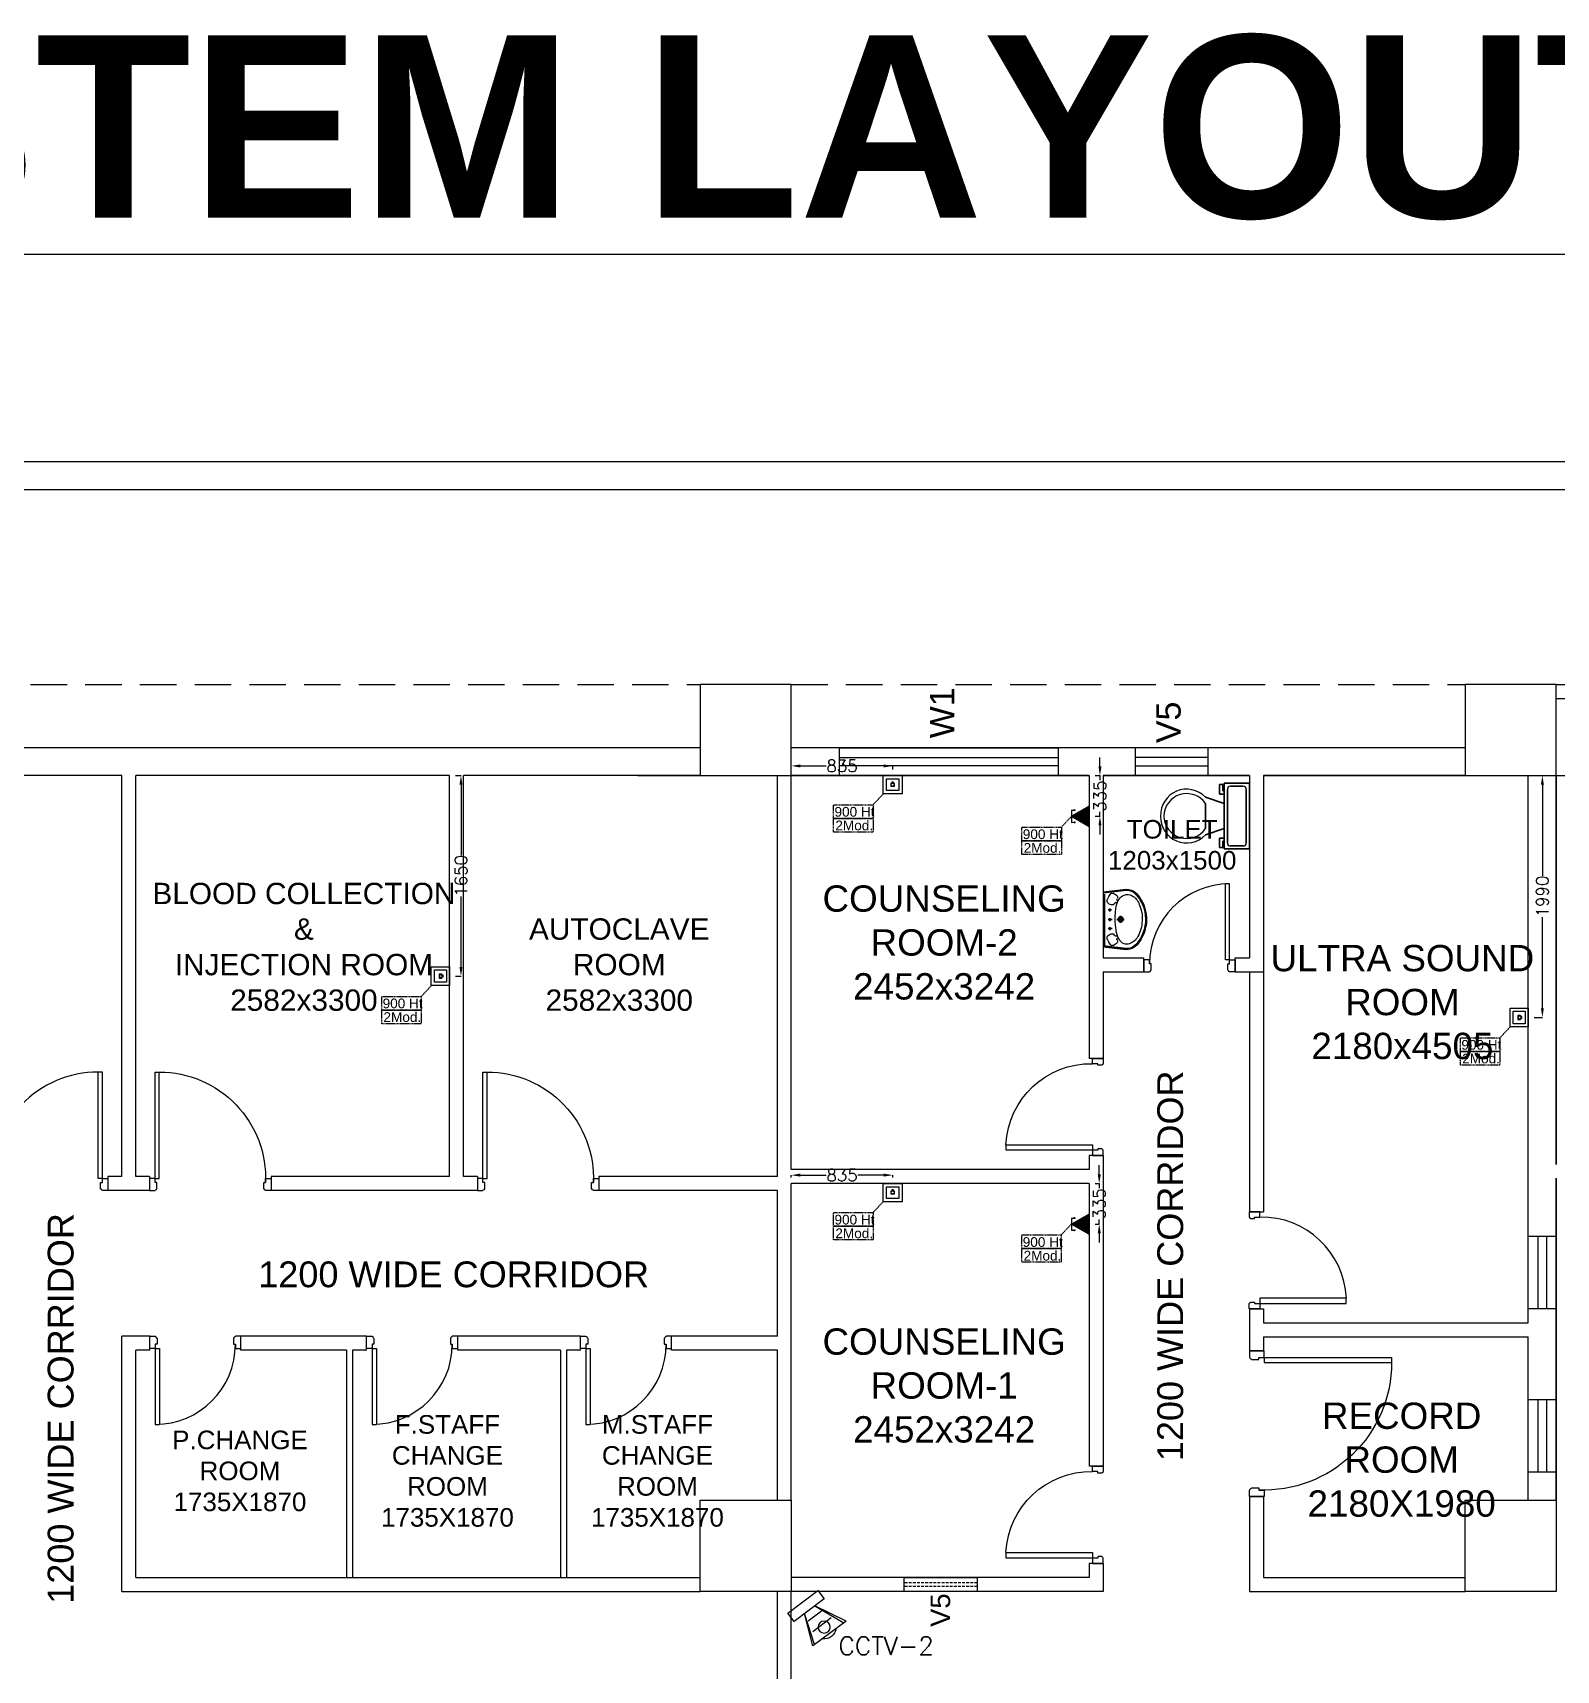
# Model space of a CAD drawing. Extents: x 3505867 to 4040009, y -660366 to -590408.
# Drawn here: x 3765112 to 3777649, y -603887 to -590408 of the extents above; entities that cross this region are included whole.
import ezdxf
from ezdxf.enums import TextEntityAlignment as Align

# ---------------------------------------------------------------- set-up
doc = ezdxf.new("R2010")
doc.units = 0
doc.header["$LTSCALE"] = 6
doc.header["$MEASUREMENT"] = 0
for name, pattern in [('1', [0]), ('CONTINU', [0]), ('DASHED2', [0.375, 0.25, -0.125]), ('HIDDEN', [0.375, 0.25, -0.125])]:
    doc.linetypes.add(name, pattern=pattern)
doc.layers.get('0').update_dxf_attribs({"linetype": 'CONTINUOUS', "lineweight": 0})
doc.layers.get('Defpoints').update_dxf_attribs({"linetype": 'CONTINUOUS', "lineweight": 0})
doc.layers.add('CFT_LOOPING', color=7, linetype='1', lineweight=0, true_color=0xd6d600)
for name, color, linetype, lineweight in [('Chajja', 7, 'CONTINUOUS', 0), ('COL', 5, 'CONTINUOUS', 0), ('DIM', 7, 'CONTINUOUS', 0), ('DOOR', 44, 'CONTINUOUS', 0), ('ELE-CABLE TRAY', 31, 'CONTINUOUS', 0), ('ELE-TEL POINT', 4, 'CONTINUOUS', 0), ('ELE.LAN POINT', 3, 'CONTINUOUS', 0), ('FA-FIRE TEXT', 7, 'CONTINUOUS', 0), ('JOINERY', 7, 'CONTINUOUS', 0), ('LV.CC CEMARA', 66, 'CONTINUOUS', 0), ('P-Wall', 36, 'CONTINUOUS', 0), ('TEXT', 5, 'CONTINUOUS', 0), ('TITLE', 7, 'CONTINUOUS', 0), ('WALL', 10, 'CONTINUOUS', 0), ('Window', 161, 'CONTINUOUS', 0)]:
    doc.layers.add(name, color=color, linetype=linetype, lineweight=lineweight)
doc.styles.add('ARIAL', font='arial.ttf')
doc.styles.add('ROMANS', font='romans.shx')
doc.styles.get("Standard").update_dxf_attribs({"font": 'SIMPLEX'})
doc.dimstyles.new('AEPL1', dxfattribs={"dimtxt": 100, "dimasz": 75, "dimexe": 1.25, "dimexo": 50, "dimtad": 0, "dimdec": 0, "dimtxsty": 'ROMANS', "dimcen": 2.5, "dimclrd": 7, "dimclre": 7, "dimadec": 0, "dimazin": 0, "dimtfac": 1, "dimtdec": 0, "dimtmove": 0, "dimatfit": 3, "dimfxl": 1, "dimlwd": 0, "dimlwe": 0, "dimarcsym": 0})

# ---------------------------------------------------------------- blocks, each defined once
blk = doc.blocks.new('Z$W@#1841')
at = {"layer": 'DOOR'}
blk.add_lwpolyline([(482, 633), (482, -167), (533, -167), (533, 633)], close=True, dxfattribs=at)
for points in [[(-254, -218), (-268, -218), (-268, -167), (-317, -167), (-317, -267), (-268, -267), (-268, -265, 0.414214), (-256, -254), (-254, -254)], [(519, -218), (533, -218), (533, -167), (583, -167), (583, -267), (533, -267), (533, -265, -0.414214), (522, -254), (519, -254)]]:
    blk.add_lwpolyline(points, format="xyb", close=True, dxfattribs=at)
at = {"layer": 'DOOR', "color": 145}
blk.add_arc((518, -152), 786, 92.6177, 181.1129, dxfattribs=at)
blk = doc.blocks.new('750')
at = {"layer": 'DOOR'}
for p, q in [((-50, 705), (-47.5, 705)), ((-35, 690), (-35, 692.5)), ((-50, 45), (-47.5, 45)), ((-35, 60), (-35, 57.5)), ((50, 45), (50, 80)), ((50, 80), (675, 80)), ((50, 45), (675, 45)), ((675, 45), (675, 80))]:
    blk.add_line(p, q, dxfattribs=at)
for points in [[(15, 690), (15, 705), (50, 705), (50, 750), (-50, 750), (-50, 705)], [(-35, 690), (15, 690)], [(15, 60), (15, 45), (50, 45), (50, 0), (-50, 0), (-50, 45)], [(-35, 60), (15, 60)]]:
    blk.add_lwpolyline(points, dxfattribs=at)
for centre, start, end in [((-35, 705), 180, 270), ((-35, 45), 90, 180)]:
    blk.add_arc(centre, 12.5, start, end, dxfattribs=at)
at = {"layer": 'DOOR', "color": 145}
blk.add_arc((15, 45), 660, 0, 90, dxfattribs=at)
blk = doc.blocks.new('A$C19B8274B')
at = {"layer": 'DOOR'}
for p, q in [((-45, 925), (-80, 925)), ((-80, 50), (-80, 925)), ((-45, 50), (-45, 925)), ((-45, 50), (-80, 50)), ((-955, -50), (-955, -47.5)), ((-940, -35), (-942.5, -35)), ((-60, -35), (-57.5, -35)), ((-45, -50), (-45, -47.5))]:
    blk.add_line(p, q, dxfattribs=at)
for points in [[(-940, 15), (-955, 15), (-955, 50), (-1000, 50), (-1000, -50), (-955, -50)], [(-940, -35), (-940, 15)], [(-60, 15), (-45, 15), (-45, 50), (0, 50), (0, -50), (-45, -50)], [(-60, -35), (-60, 15)]]:
    blk.add_lwpolyline(points, dxfattribs=at)
at = {"layer": 'DOOR', "color": 145}
blk.add_arc((-80, 50), 875, 90, 182.29244, dxfattribs=at)
at = {"layer": 'DOOR'}
for centre, start, end in [((-955, -35), 270, 0), ((-45, -35), 180, 270)]:
    blk.add_arc(centre, 12.5, start, end, dxfattribs=at)
blk = doc.blocks.new('u46')
at = {"color": 8, "lineweight": 25}
for p, q in [((-10, 228), (175, 249)), ((-10, 220), (181, 242)), ((-1, -209), (1, 209)), ((57, 81), (29, 81)), ((62, 2), (29, 2)), ((44, 93), (44, 67)), ((44, 14), (44, -13)), ((163, 3), (102, 3)), ((133, -27), (133, 33)), ((62, -73), (29, -73)), ((44, -61), (44, -87)), ((-10, -216), (181, -238)), ((-10, -224), (175, -245))]:
    blk.add_line(p, q, dxfattribs=at)
at = {"color": 8, "extrusion": (0, 0, -1)}
for centre, major_axis, start_param, end_param in [((56, 154), (0, 34), 4.33982, 5.202657), ((65, 170), (0.3, 49.2), 3.359735, 4.09512), ((145, 128), (1, 126), -1.238036, -0.892193), ((66, 199), (0, 20.7), -1.101507, 0.481509), ((57, 163), (-0.3, 56.9), 0.324902, 0.965135), ((104, 118), (-0.2, 26.8), -1.278641, -0.487266), ((96, 136), (0, 7.39), -0.727724, 1.373337), ((208, 103), (0, 110), -1.431017, -0.436146), ((110, 167), (-6.08, 6.08), 4.867594, 6.265028), ((110, 165), (5.47, 5.47), 2.097053, 3.541809), ((90, 185), (0, 17.9), 0.880684, 2.260744), ((190, 138), (0, 70.9), -0.405199, 0.56573), ((188, 150), (0, 99.5), -0.132539, 0.848731), ((186, 148), (0.1, 94.4), -0.049658, 0.838116), ((154, 79), (0, 140), 0.557563, 1.193786), ((57, 20), (0, 275), 0.806541, 1.180915), ((50, 14), (0, 294), 0.809856, 1.41441), ((44, 81), (0.02, 6.43), 3.139035, 9.42222), ((44, 2), (0.08, 6.43), 3.12883, 9.412015), ((62, 153), (0, 31.9), 2.620328, 3.422401), ((820, -1), (0, 732), -1.56667, -1.474079), ((888, 37), (1, 801), 4.558159, 4.668067), ((387, 48), (0, 296), -1.495794, -1.328336), ((133, 3), (0, 21.6), 3.141254, 9.424439), ((133, 3), (-0.1, 15.5), 3.145308, 9.428493), ((133, 3), (0, 10.9), 3.142047372431534, 9.42523267961112), ((13, 7), (0, 298), 1.141495, 1.637774), ((35, 3), (0, 303), 1.155365, 1.952189), ((72, -2), (0, 274), 1.346594, 1.865175), ((65, -164), (0.1, 49.2), -0.960797, -0.225412), ((44, -73), (0.02, 6.43), 3.139035, 9.42222), ((62, -147), (-0.1, 31.9), -0.276767, 0.525307), ((104, -111), (0.2, 26.8), 3.628858, 4.420234), ((97, -128), (-0.03, 8.55), 1.455188, 3.796569), ((263, -74), (0, 167), 4.181112, 4.641559), ((56, -13), (0, 287), 1.808981, 2.322804), ((62, -11), (0, 247), 1.579809, 2.112792), ((124, -52), (0, 200), 1.868215, 2.281789), ((56, -148), (0, 34), 4.222121, 5.084958), ((145, -122), (0, 126), 4.027191, 4.373034), ((66, -193), (0, 20.7), 2.661884, 4.2449), ((57, -157), (0.3, 56.9), 2.176458, 2.816691), ((110, -161), (-6.08, 6.08), 4.730546, 6.12798), ((111, -159), (6.17, 6.17), 4.354779, 6.027124), ((90, -178), (0, 17.9), 0.880848, 2.260908), ((193, -126), (0, 80.1), 3.554495, 4.299548), ((181, -107), (0, 94.7), 2.890537, 3.362984), ((185, -162), (-0.1, 83.2), 2.850118, 3.264751), ((188, -160), (0, 78.1), 2.562376, 3.231693), ((163, -80), (0, 126), 2.054055, 2.802751), ((187, -138), (0, 106), 2.310552, 2.942572), ((172, -117), (0, 123), 2.127435, 2.640092)]:
    blk.add_ellipse(centre, major_axis=major_axis, ratio=1, start_param=start_param, end_param=end_param, dxfattribs=at)
blk = doc.blocks.new('rhej')
at = {"color": 8, "lineweight": 25}
for p, q in [((310, 279), (310, -264)), ((517, 279), (310, 279)), ((517, 8), (517, 279)), ((310, 111), (155, 163)), ((272, 189), (272, 266)), ((272, 266), (298, 266)), ((310, 189), (272, 189)), ((298, 266), (298, 215)), ((298, 215), (310, 215)), ((336, 228), (336, 8)), ((466, 254), (362, 254)), ((491, 8), (491, 228)), ((155, 8), (155, 111)), ((155, 8), (155, -96)), ((336, -212), (336, 8)), ((491, 8), (491, -212)), ((517, -264), (517, 8)), ((310, -96), (155, -147)), ((272, -173), (272, -251)), ((310, -173), (272, -173)), ((272, -251), (298, -251)), ((298, -251), (298, -199)), ((298, -199), (310, -199)), ((310, -264), (517, -264)), ((466, -238), (362, -238))]:
    blk.add_line(p, q, dxfattribs=at)
at = {"color": 8, "extrusion": (0, 0, -1)}
for centre, major_axis, start_param, end_param in [((0, 16), (151, -151), 2.319632, 4.738539), ((1, 2), (-134, -134), 0.814663, 3.31238), ((359, 231), (-16.2, -16.2), 0.643501, 2.498091), ((469, 231), (16.2, -16.2), 3.785094, 5.639684), ((0, 0), (-151, -151), 4.686239, 7.105146), ((1, 13), (-134, -134), 4.541602, 7.039318), ((359, -215), (-16.2, -16.2), -0.927295, 0.927295), ((469, -215), (16.2, -16.2), 5.35589, 7.21048)]:
    blk.add_ellipse(centre, major_axis=major_axis, ratio=1, start_param=start_param, end_param=end_param, dxfattribs=at)
blk = doc.blocks.new('CIVIL IVF')
at = {"layer": 'Chajja', "color": 8, "linetype": 'HIDDEN', "ltscale": 200}
for p, q in [((-22265, 18165.2), (-16305, 18165.2)), ((-15555, 18165.2), (-10010, 18165.2))]:
    blk.add_line(p, q, dxfattribs=at)
at = {"layer": 'COL', "color": 8}
for points in [[(-16305, 17415.2), (-15555, 17415.2), (-15555, 18165.2), (-16305, 18165.2)], [(-10010, 17415.2), (-9260, 17415.2), (-9260, 18165.2), (-10010, 18165.2)], [(-16305, 10700.2), (-16305, 11450.2), (-15555, 11450.2), (-15555, 10700.2)]]:
    blk.add_lwpolyline(points, close=True, dxfattribs=at)
at = {"layer": 'COL', "color": 8, "elevation": 0}
blk.add_lwpolyline([(-10010, 10700.2), (-10010, 11450.2), (-9260, 11450.2), (-9260, 10700.2)], close=True, dxfattribs=at)
at = {"layer": 'P-Wall', "color": 8, "lineweight": 0}
for p, q in [((-19215, 12685.2), (-19215, 10815.2)), ((-19165, 12685.2), (-19165, 10815.2)), ((-17455, 12685.2), (-17455, 10815.2)), ((-17405, 12685.2), (-17405, 10815.2))]:
    blk.add_line(p, q, dxfattribs=at)
at = {"layer": 'WALL', "color": 8, "linetype": 'ByBlock'}
for p, q in [((-16305, 17645.2), (-22265, 17645.2)), ((-10010, 17645.2), (-15555, 17645.2)), ((-21065, 17415.2), (-24330, 17415.2)), ((-21065, 14115.2), (-21065, 17415.2)), ((-20950, 14115.2), (-20950, 17415.2)), ((-18367.5, 17415.2), (-20950, 17415.2)), ((-18367.5, 14115.2), (-18367.5, 17415.2)), ((-16305, 17415.2), (-18252.5, 17415.2)), ((-18252.5, 14115.2), (-18252.5, 17415.2)), ((-15670, 15800.2), (-15670, 17415.2)), ((-13102.8, 17415.2), (-15555, 17415.2)), ((-15555, 14172.7), (-15555, 17415.2)), ((-13102.8, 17415.2), (-13102.8, 15087.7)), ((-12987.8, 17415.2), (-12987.8, 15915.2)), ((-11784.8, 17415.2), (-11784.8, 15915.2)), ((-11669.8, 17415.2), (-11669.8, 15800.2)), ((-9489.9, 12910.1), (-9490, 17415.2)), ((-9260, 17415.2), (-9260, 14215.2)), ((-9260, 14215.3), (-9260, 17415.2)), ((-12987.8, 15915.2), (-12652.8, 15915.2)), ((-12652.8, 15800.2), (-12652.8, 15915.2)), ((-11902.8, 15915.2), (-11784.8, 15915.2)), ((-11902.8, 15800.2), (-11902.8, 15915.2)), ((-15670, 14115.2), (-15670, 15800.2)), ((-12987.8, 15800.2), (-12987.8, 15087.7)), ((-12987.8, 15800.2), (-12652.8, 15800.2)), ((-11902.8, 15800.2), (-11669.8, 15800.2)), ((-11784.8, 15800.2), (-11784.8, 13825.1)), ((-11669.8, 15800.2), (-11669.8, 13825.1)), ((-12987.8, 15087.7), (-13102.8, 15087.7)), ((-13102.8, 14172.7), (-15555, 14172.7)), ((-13102.8, 14287.7), (-13102.8, 14172.7)), ((-12987.8, 14287.7), (-13102.8, 14287.7)), ((-12987.8, 14287.7), (-12987.8, 11730.2)), ((-21065, 14115.2), (-21179.1, 14115.2)), ((-21179.1, 14115.2), (-21179.1, 14000.2)), ((-21065, 14115.2), (-21179.1, 14115.2)), ((-20835.9, 14115.2), (-20950, 14115.2)), ((-20835.9, 14115.2), (-20835.9, 14000.2)), ((-18367.5, 14115.2), (-19835.9, 14115.2)), ((-19835.9, 14115.2), (-19835.9, 14000.2)), ((-18138.4, 14115.2), (-18252.5, 14115.2)), ((-18138.4, 14115.2), (-18138.4, 14000.2)), ((-15670, 14115.2), (-17138.4, 14115.2)), ((-17138.4, 14115.2), (-17138.4, 14000.2)), ((-13102.8, 14057.7), (-15555, 14057.7)), ((-15555, 11450.2), (-15555, 14057.7)), ((-13102.8, 14057.7), (-13102.8, 11730.2)), ((-9260, 11450.2), (-9260, 14100.3)), ((-9260, 14100.2), (-9260, 11450.2)), ((-20835.9, 14000.2), (-21179.1, 14000.2)), ((-18138.4, 14000.2), (-19835.9, 14000.2)), ((-15670, 14000.2), (-17138.4, 14000.2)), ((-15670, 12800.2), (-15670, 14000.2)), ((-11784.8, 13825.1), (-11669.8, 13825.1)), ((-11784.8, 13025.1), (-11784.8, 12680.1)), ((-11784.8, 13025.1), (-11669.8, 13025.1)), ((-11669.8, 13025.1), (-11669.8, 12910.1)), ((-11669.8, 12910.1), (-9490, 12910.1)), ((-21065, 10700.2), (-21065, 12800.2)), ((-20835, 12800.2), (-21065, 12800.2)), ((-20950, 10815.2), (-20950, 12685.2)), ((-20835, 12685.2), (-20950, 12685.2)), ((-20835, 12685.2), (-20835, 12800.2)), ((-19050, 12800.2), (-20085, 12800.2)), ((-20085, 12685.2), (-20085, 12800.2)), ((-19215, 12685.2), (-20085, 12685.2)), ((-19050, 12685.2), (-19165, 12685.2)), ((-19050, 12685.2), (-19050, 12800.2)), ((-17290, 12800.2), (-18300, 12800.2)), ((-18300, 12685.2), (-18300, 12800.2)), ((-17455, 12685.2), (-18300, 12685.2)), ((-17290, 12685.2), (-17405, 12685.2)), ((-17290, 12685.2), (-17290, 12800.2)), ((-15670, 12800.2), (-16540, 12800.2)), ((-16540, 12685.2), (-16540, 12800.2)), ((-15670, 12685.2), (-16540, 12685.2)), ((-15670, 11450.2), (-15670, 12685.2)), ((-11784.8, 12680.1), (-11669.8, 12680.1)), ((-11669.8, 12795.1), (-9490, 12795.1)), ((-11669.8, 12795.1), (-11669.8, 12680.1)), ((-9489.9, 11450.2), (-9489.9, 12795.1)), ((-11784.8, 11480.1), (-11784.8, 10700.2)), ((-11784.8, 11480.1), (-11669.8, 11480.1)), ((-11669.8, 11480.1), (-11669.8, 10815.2)), ((-13102.8, 10930.2), (-13102.8, 10815.2)), ((-13102.8, 10930.2), (-13102.8, 10815.2)), ((-12987.8, 10930.2), (-13102.8, 10930.2)), ((-12987.8, 10930.2), (-12987.8, 10700.2)), ((-20950, 10815.2), (-16305, 10815.2)), ((-13102.8, 10815.2), (-15555, 10815.2)), ((-11669.8, 10815.2), (-10010, 10815.2)), ((-21065, 10700.2), (-16305, 10700.2)), ((-15670, 9925.2), (-15670, 10700.2)), ((-15555, 9925.2), (-15555, 10700.2)), ((-12987.8, 10700.2), (-15555, 10700.2)), ((-11784.8, 10700.2), (-10010, 10700.2))]:
    blk.add_line(p, q, dxfattribs=at)
at = {"layer": 'WALL', "color": 8, "lineweight": 0}
for p, q in [((-11784.8, 17415.2), (-12987.8, 17415.2)), ((-10010, 17415.2), (-11669.8, 17415.2)), ((-15670, 15800.2), (-15670, 15800.2)), ((-12987.8, 11730.2), (-13102.8, 11730.2))]:
    blk.add_line(p, q, dxfattribs=at)
at = {"layer": 'WALL', "color": 8, "linetype": 'ByBlock'}
for points in [[(-9260, 18165.2), (-8660, 18165.2), (-8660, 17645.2)], [(-9260, 18165.2), (-8660, 18165.2), (-8660, 17645.2)], [(-9260, 18050.2), (-8775, 18050.2), (-8775, 17645.2)], [(-9260, 18050.2), (-8775, 18050.2), (-8775, 17645.2)], [(-16817.6, 17415.2), (-13102.8, 17415.2)], [(-12987.8, 17415.2), (-11784.8, 17415.2)], [(-11669.8, 17415.2), (-6260, 17415.2), (-6260, 11450.2)]]:
    blk.add_lwpolyline(points, dxfattribs=at)
at = {"layer": 'Window', "color": 8, "linetype": 'HIDDEN', "ltscale": 15}
for p, q in [((-14024.9, 10771.8), (-14624.9, 10771.8)), ((-14024.9, 10739.4), (-14624.9, 10739.4))]:
    blk.add_line(p, q, dxfattribs=at)
at = {"layer": 'Window', "color": 8, "linetype": 'Continuous'}
for points in [[(-13358.8, 17645.2), (-13358.8, 17415.2), (-15158.8, 17415.2), (-15158.8, 17645.2)], [(-13358.8, 17565.2), (-13358.8, 17495.2), (-15158.8, 17495.2), (-15158.8, 17565.2)], [(-12124.7, 17415.2), (-12124.7, 17645.2), (-12724.7, 17645.2), (-12724.7, 17415.2)], [(-12124.7, 17495.2), (-12124.7, 17565.2), (-12724.7, 17565.2), (-12724.7, 17495.2)], [(-9490, 13625.1), (-9260, 13625.1), (-9260, 13025.1), (-9490, 13025.1)], [(-9410, 13625.1), (-9340, 13625.1), (-9340, 13025.1), (-9410, 13025.1)], [(-9490, 12280.2), (-9260, 12280.2), (-9260, 11680.2), (-9490, 11680.2)], [(-9410, 12280.2), (-9340, 12280.2), (-9340, 11680.2), (-9410, 11680.2)]]:
    blk.add_lwpolyline(points, close=True, dxfattribs=at)
at = {"layer": 'Window', "color": 8, "linetype": 'Continuous', "elevation": 0}
blk.add_lwpolyline([(-14624.9, 10700.2), (-14624.9, 10815.2), (-14024.9, 10815.2), (-14024.9, 10700.2)], close=True, dxfattribs=at)
at = {"layer": 'DOOR', "color": 8}
for p, rotation in [((-11902.8, 15850.2), 89.99999999999999), ((-20835, 12750.2), 270), ((-19050, 12750.2), 270), ((-17290, 12750.2), 270)]:
    blk.add_blockref('750', p, dxfattribs=dict(at, rotation=rotation))
at = {"layer": 'DOOR', "color": 8, "linetype": 'Continuous'}
blk.add_blockref('A$C19B8274B', (-21179.1, 14050.2), dxfattribs=at)
at = {"layer": 'DOOR', "color": 8, "linetype": 'Continuous', "xscale": -1}
for p in [(-20835.9, 14050.2), (-18138.4, 14050.2)]:
    blk.add_blockref('A$C19B8274B', p, dxfattribs=at)
at = {"layer": 'DOOR', "color": 8, "linetype": 'Continuous'}
for name, p, xscale, yscale, zscale, rotation in [('Z$W@#1841', (-13225.5, 14805.6), -0.8888888889923692, 0.8888888889923692, 0.8888888888759539, 89.99999999999977), ('Z$W@#1841', (-11550.1, 13543.1), 0.8888888889923692, 0.8888888889923692, 0.8888888889923692, 270), ('A$C19B8274B', (-11724.8, 12680.1), -1.2, 1.2, 1.2, 269.9999999999842), ('Z$W@#1841', (-13225.5, 11448.1), -0.8888888889923692, 0.8888888889923692, 0.8888888888759539, 89.99999999999977)]:
    blk.add_blockref(name, p, dxfattribs=dict(at, xscale=xscale, yscale=yscale, zscale=zscale, rotation=rotation))
at = {"layer": 'WALL', "color": 8, "linetype": 'ByBlock', "xscale": -1, "rotation": 180}
blk.add_blockref('rhej', (-12302.2, 17090.3), dxfattribs=at)
at = {"layer": 'WALL', "color": 8, "linetype": 'ByBlock'}
blk.add_blockref('u46', (-12977.7, 16229.2), dxfattribs=at)
at = {"layer": 'DIM', "color": 8, "style": 'ARIAL'}
for p in [(-12266.8, 13380.2), (-21398.3, 12206)]:
    blk.add_text('1200 WIDE CORRIDOR', height=212.5, rotation=90, dxfattribs=at).set_placement(p, align=Align.BOTTOM_CENTER)
blk.add_text('1200 WIDE CORRIDOR', height=212.5, dxfattribs=at).set_placement((-18334, 13140), align=Align.BOTTOM_CENTER)
at = {"layer": 'DIM', "color": 8, "attachment_point": 5, "style": 'ARIAL'}
for s, insert, char_height, width in [('TOILET\\P1203x1500', (-12420.6, 16844.8), 153, 1626.956), ('BLOOD COLLECTION \\P&\\PINJECTION ROOM\\P2582x3300', (-19566, 16004.8), 175.567, 2637.717), ('COUNSELING\\PROOM-2\\P2452x3242', (-14297.4, 16040.5), 216.75, 2086.034), ('\\PAUTOCLAVE\\PROOM\\P2582x3300', (-16970.9, 16004.8), 175.57, 1589.812), ('ULTRA SOUND\\PROOM\\P2180x4505', (-10526, 15550.1), 216.75, 2086.034), ('COUNSELING\\PROOM-1\\P2452x3242', (-14297.4, 12393.7), 216.75, 2086.034), ('F.STAFF\\PCHANGE\\PROOM\\P1735X1870', (-18384.9, 11691), 153, 1198.956), ('M.STAFF\\PCHANGE\\PROOM\\P1735X1870', (-16656.7, 11691), 153, 1198.956), ('RECORD\\PROOM 2180X1980', (-10532.1, 11783.2), 216.75, 2086.034), ('P.CHANGE\\PROOM\\P1735X1870', (-20092.3, 11691), 153, 1198.956)]:
    blk.add_mtext(s, dxfattribs=dict(at, insert=insert, char_height=char_height, width=width))
at = {"layer": 'JOINERY', "color": 8, "style": 'ARIAL', "width": 1}
for s, height, p in [('W1', 200, (-14214.5, 17722.6)), ('V5', 200, (-12350.9, 17682.8)), ('V5', 161.2, (-14248.1, 10408, -101230.8))]:
    blk.add_text(s, height=height, rotation=90, dxfattribs=at).set_placement(p)
blk = doc.blocks.new('CC CEMARA')
at = {"layer": 'LV.CC CEMARA', "linetype": 'ByBlock'}
for p, q in [((94.5, -242.4), (18.6, -67.1)), ((18.6, -67.1), (104.2, -230.6)), ((46.7, -104.5), (105.3, -34.9)), ((239.6, -66.6), (64.7, -12.2)), ((232.1, -75.7), (64.7, -12.2)), ((81.3, -159.1), (162.8, -62.4)), ((94.5, -242.4), (239.6, -66.6))]:
    blk.add_line(p, q, dxfattribs=at)
blk.add_lwpolyline([(110.8, 42.8), (66.4, 79.7), (-66.4, -79.7), (-22, -116.7)], close=True, dxfattribs=at)
blk.add_circle((133.5, -123.5), 32.9, dxfattribs=at)
blk.add_arc((131.6, -123.6), 66.7, 275.37023, 5.54124, dxfattribs=at)
blk = doc.blocks.new('tel')
at = {"layer": 'ELE-TEL POINT', "ltscale": 30}
h = blk.add_hatch(dxfattribs=at)
h.set_pattern_fill('ANSI31', color=4, scale=19.025387, style=0)
h.set_pattern_definition([(45, (-98.626, 0.184), (-42.7132, 42.7132), [])])
h.paths.add_polyline_path([(-99, 0), (840, 1654), (1778, -3)])
at = {"layer": 'ELE-TEL POINT', "color": 4, "ltscale": 30}
for p, q in [((-99, 0), (840, 1654)), ((840, 1654), (1778, -3)), ((1778, -3), (-99, 0))]:
    blk.add_line(p, q, dxfattribs=at)
at = {"layer": 'ELE-TEL POINT', "color": 4, "ltscale": 12}
for p, q in [((276, 1648), (275, 1398)), ((1404, 1646), (1403, 1396))]:
    blk.add_line(p, q, dxfattribs=at)
at = {"layer": 'ELE-TEL POINT', "color": 4, "linetype": 'Continuous', "ltscale": 12}
blk.add_line((276, 1648), (1404, 1646), dxfattribs=at)
at = {"layer": 'ELE-TEL POINT', "color": 4, "ltscale": 30, "const_width": 95.1}
for points in [[(227, 1363, 1), (323, 1363, 1)], [(1355, 1361, 1), (1451, 1361, 1)]]:
    blk.add_lwpolyline(points, format="xyb", close=True, dxfattribs=at)
blk = doc.blocks.new('Voice')
at = {"layer": 'ELE.LAN POINT', "color": 6}
for points in [[(0, -32), (128, -32), (128, 92), (0, 92)], [(22, -10), (106, -10), (106, 70), (22, 70)], [(77, 21), (70, 21), (70, 12), (58, 12), (58, 21), (51, 21), (51, 39), (77, 39)], [(76, 23), (68, 23), (68, 13), (59, 13), (59, 23), (52, 23), (52, 37), (76, 37)]]:
    blk.add_lwpolyline(points, close=True, dxfattribs=at)
blk = doc.blocks.new('*D279')
at = {"layer": 'Defpoints', "color": 0, "linetype": 'ByBlock', "transparency": 16777216}
for p in [(3777419, -596523), (3777535, -596523), (3777419, -598513)]:
    blk.add_point(p, dxfattribs=at)
at = {"layer": 'ELE-CABLE TRAY', "color": 7, "linetype": 'ByBlock', "lineweight": 0, "transparency": 16777216}
for p, q in [((3777469, -596523), (3777537, -596523)), ((3777535, -596598), (3777535, -597349)), ((3777535, -598438), (3777535, -597688)), ((3777469, -598513), (3777537, -598513))]:
    blk.add_line(p, q, dxfattribs=at)
at = {"layer": 'ELE-CABLE TRAY', "color": 7, "linetype": 'ByBlock', "transparency": 16777216}
for points in [[(3777548, -596598), (3777523, -596598), (3777535, -596523)], [(3777523, -598438), (3777548, -598438), (3777535, -598513)]]:
    blk.add_solid(points, dxfattribs=at)
at = {"layer": 'ELE-CABLE TRAY', "color": 0, "linetype": 'ByBlock', "transparency": 16777216, "insert": (3777535, -597518), "char_height": 100, "attachment_point": 5, "rotation": 90, "style": 'ROMANS'}
blk.add_mtext('1990', dxfattribs=at)
blk = doc.blocks.new('*D280')
at = {"layer": 'Defpoints', "color": 0, "linetype": 'ByBlock', "transparency": 16777216}
for p in [(3773806, -596523), (3773894, -596523), (3773806, -596858)]:
    blk.add_point(p, dxfattribs=at)
at = {"layer": 'ELE-CABLE TRAY', "color": 7, "linetype": 'ByBlock', "lineweight": 0, "transparency": 16777216}
for p, q in [((3773894, -596448), (3773894, -596373)), ((3773856, -596523), (3773895, -596523)), ((3773894, -596523), (3773894, -596561)), ((3773856, -596858), (3773895, -596858)), ((3773894, -596858), (3773894, -596820)), ((3773894, -596933), (3773894, -597008))]:
    blk.add_line(p, q, dxfattribs=at)
at = {"layer": 'ELE-CABLE TRAY', "color": 7, "linetype": 'ByBlock', "transparency": 16777216}
for points in [[(3773882, -596448), (3773907, -596448), (3773894, -596523)], [(3773907, -596933), (3773882, -596933), (3773894, -596858)]]:
    blk.add_solid(points, dxfattribs=at)
at = {"layer": 'ELE-CABLE TRAY', "color": 0, "linetype": 'ByBlock', "transparency": 16777216, "insert": (3773894, -596691), "char_height": 100, "attachment_point": 5, "rotation": 90, "style": 'ROMANS'}
blk.add_mtext('335', dxfattribs=at)
blk = doc.blocks.new('*D281')
at = {"layer": 'Defpoints', "color": 0, "linetype": 'ByBlock', "transparency": 16777216}
for p in [(3772189, -596443), (3771354, -596523), (3772189, -596523)]:
    blk.add_point(p, dxfattribs=at)
at = {"layer": 'ELE-CABLE TRAY', "color": 7, "linetype": 'ByBlock', "lineweight": 0, "transparency": 16777216}
for p, q in [((3771354, -596473), (3771354, -596442)), ((3771429, -596443), (3771642, -596443)), ((3772114, -596443), (3771901, -596443)), ((3772189, -596473), (3772189, -596442))]:
    blk.add_line(p, q, dxfattribs=at)
at = {"layer": 'ELE-CABLE TRAY', "color": 7, "linetype": 'ByBlock', "transparency": 16777216}
for points in [[(3771429, -596431), (3771429, -596456), (3771354, -596443)], [(3772114, -596456), (3772114, -596431), (3772189, -596443)]]:
    blk.add_solid(points, dxfattribs=at)
at = {"layer": 'ELE-CABLE TRAY', "color": 0, "linetype": 'ByBlock', "transparency": 16777216, "insert": (3771772, -596443), "char_height": 100, "attachment_point": 5, "style": 'ROMANS'}
blk.add_mtext('835', dxfattribs=at)
blk = doc.blocks.new('*D282')
at = {"layer": 'Defpoints', "color": 0, "linetype": 'ByBlock', "transparency": 16777216}
for p in [(3772189, -599812), (3771354, -599881), (3772189, -599881)]:
    blk.add_point(p, dxfattribs=at)
at = {"layer": 'ELE-CABLE TRAY', "color": 7, "linetype": 'ByBlock', "lineweight": 0, "transparency": 16777216}
for p, q in [((3771354, -599831), (3771354, -599811)), ((3771429, -599812), (3771642, -599812)), ((3772114, -599812), (3771901, -599812)), ((3772189, -599831), (3772189, -599811))]:
    blk.add_line(p, q, dxfattribs=at)
at = {"layer": 'ELE-CABLE TRAY', "color": 7, "linetype": 'ByBlock', "transparency": 16777216}
for points in [[(3771429, -599799), (3771429, -599824), (3771354, -599812)], [(3772114, -599824), (3772114, -599799), (3772189, -599812)]]:
    blk.add_solid(points, dxfattribs=at)
at = {"layer": 'ELE-CABLE TRAY', "color": 0, "linetype": 'ByBlock', "transparency": 16777216, "insert": (3771772, -599812), "char_height": 100, "attachment_point": 5, "style": 'ROMANS'}
blk.add_mtext('835', dxfattribs=at)
blk = doc.blocks.new('*D283')
at = {"layer": 'Defpoints', "color": 0, "linetype": 'ByBlock', "transparency": 16777216}
for p in [(3773806, -599881), (3773888, -599881), (3773806, -600215)]:
    blk.add_point(p, dxfattribs=at)
at = {"layer": 'ELE-CABLE TRAY', "color": 7, "linetype": 'ByBlock', "lineweight": 0, "transparency": 16777216}
for p, q in [((3773888, -599806), (3773888, -599731)), ((3773856, -599881), (3773889, -599881)), ((3773888, -599881), (3773888, -599919)), ((3773856, -600215), (3773889, -600215)), ((3773888, -600215), (3773888, -600177)), ((3773888, -600290), (3773888, -600365))]:
    blk.add_line(p, q, dxfattribs=at)
at = {"layer": 'ELE-CABLE TRAY', "color": 7, "linetype": 'ByBlock', "transparency": 16777216}
for points in [[(3773876, -599806), (3773901, -599806), (3773888, -599881)], [(3773901, -600290), (3773876, -600290), (3773888, -600215)]]:
    blk.add_solid(points, dxfattribs=at)
at = {"layer": 'ELE-CABLE TRAY', "color": 0, "linetype": 'ByBlock', "transparency": 16777216, "insert": (3773888, -600048), "char_height": 100, "attachment_point": 5, "rotation": 90, "style": 'ROMANS'}
blk.add_mtext('335', dxfattribs=at)
blk = doc.blocks.new('*D295')
at = {"layer": 'Defpoints', "color": 0, "linetype": 'ByBlock', "transparency": 16777216}
for p in [(3768542, -596523), (3768636, -596523), (3768542, -598173)]:
    blk.add_point(p, dxfattribs=at)
at = {"layer": 'ELE-CABLE TRAY', "color": 7, "linetype": 'ByBlock', "lineweight": 0, "transparency": 16777216}
for p, q in [((3768592, -596523), (3768637, -596523)), ((3768636, -596598), (3768636, -597179)), ((3768636, -598098), (3768636, -597518)), ((3768592, -598173), (3768637, -598173))]:
    blk.add_line(p, q, dxfattribs=at)
at = {"layer": 'ELE-CABLE TRAY', "color": 7, "linetype": 'ByBlock', "transparency": 16777216}
for points in [[(3768648, -596598), (3768623, -596598), (3768636, -596523)], [(3768623, -598098), (3768648, -598098), (3768636, -598173)]]:
    blk.add_solid(points, dxfattribs=at)
at = {"layer": 'ELE-CABLE TRAY', "color": 0, "linetype": 'ByBlock', "transparency": 16777216, "insert": (3768636, -597348), "char_height": 100, "attachment_point": 5, "rotation": 90, "style": 'ROMANS'}
blk.add_mtext('1650', dxfattribs=at)

msp = doc.modelspace()

# ---------------------------------------------------------------- linework, layer by layer
for points in [[(3794063.5, -593936.6), (3794063.5, -625948), (3748982.3, -625948), (3748982.3, -593936.6)], [(3793831.7, -594168.4), (3793831.7, -625716.2), (3749214.1, -625716.2), (3749214.1, -594168.4)]]:
    msp.add_lwpolyline(points, close=True)
at = {"layer": 'CFT_LOOPING', "color": 7, "linetype": 'DASHED2', "ltscale": 5}
for p, q in [((3772027.1, -596762.7), (3772110.5, -596673.3)), ((3773576.7, -596947.4), (3773660.1, -596857.9)), ((3768308.4, -598340.2), (3768391.8, -598250.7)), ((3777185.9, -598681), (3777269.3, -598591.6)), ((3772027.1, -600120.2), (3772110.5, -600030.7)), ((3773576.1, -600304.5), (3773659.5, -600215.1))]:
    msp.add_line(p, q, dxfattribs=at)
at = {"layer": 'CFT_LOOPING', "color": 7, "linetype": 'DASHED2', "ltscale": 5, "elevation": 0}
for points in [[(3771702.3, -596762.7), (3772027.1, -596762.7), (3772027.1, -596875.2), (3771702.3, -596875.2)], [(3771702.3, -596875.2), (3772027.1, -596875.2), (3772027.1, -596987.7), (3771702.3, -596987.7)], [(3776861.1, -598681), (3777185.9, -598681), (3777185.9, -598793.5), (3776861.1, -598793.5)], [(3776861.1, -598793.5), (3777185.9, -598793.5), (3777185.9, -598906), (3776861.1, -598906)], [(3771702.3, -600120.2), (3772027.1, -600120.2), (3772027.1, -600232.7), (3771702.3, -600232.7)], [(3771702.3, -600232.7), (3772027.1, -600232.7), (3772027.1, -600345.2), (3771702.3, -600345.2)]]:
    msp.add_lwpolyline(points, close=True, dxfattribs=at)
at = {"layer": 'CFT_LOOPING', "color": 7, "linetype": 'DASHED2', "ltscale": 5}
for points in [[(3773251.9, -596947.4), (3773576.7, -596947.4), (3773576.7, -597059.9), (3773251.9, -597059.9)], [(3773251.9, -597059.9), (3773576.7, -597059.9), (3773576.7, -597172.4), (3773251.9, -597172.4)], [(3767983.6, -598340.2), (3768308.4, -598340.2), (3768308.4, -598452.7), (3767983.6, -598452.7)], [(3767983.6, -598452.7), (3768308.4, -598452.7), (3768308.4, -598565.2), (3767983.6, -598565.2)], [(3773251.3, -600304.5), (3773576.1, -600304.5), (3773576.1, -600417), (3773251.3, -600417)], [(3773251.3, -600417), (3773576.1, -600417), (3773576.1, -600529.5), (3773251.3, -600529.5)]]:
    msp.add_lwpolyline(points, close=True, dxfattribs=at)

# ---------------------------------------------------------------- block references
at = {"linetype": 'ByBlock'}
msp.add_blockref('CIVIL IVF', (3786909.3, -613938.4), dxfattribs=at)
at = {"layer": 'ELE-TEL POINT', "color": 0, "ltscale": 30, "xscale": -0.08874706337416964, "yscale": 0.0887470633741702, "zscale": 0.0887470633741702}
for p, rotation in [((3773806.5, -596783.3), 89.89290517887963), ((3773806.5, -600140.8), 89.89290517887962)]:
    msp.add_blockref('tel', p, dxfattribs=dict(at, rotation=rotation))
at = {"layer": 'ELE.LAN POINT', "color": 7, "xscale": -1.211286963933217, "yscale": 1.211286963933217, "zscale": 1.211286963933217}
for p, rotation in [((3772110.5, -596561.8), 179.9999999999999), ((3768503.2, -598095.8), 89.99999999999974), ((3777380.7, -598436.7), 89.99999999999973), ((3772110.5, -599919.3), 179.9999999999999)]:
    msp.add_blockref('Voice', p, dxfattribs=dict(at, rotation=rotation))
at = {"layer": 'LV.CC CEMARA', "xscale": -1.500000000000001, "yscale": 1.5, "zscale": 1.5, "rotation": 87.26239588884256}
msp.add_blockref('CC CEMARA', (3771449.2, -603323.5), dxfattribs=at)

# ---------------------------------------------------------------- texts
at = {"layer": 'FA-FIRE TEXT', "color": 200, "linetype": 'CONTINU', "insert": (3771742.9, -603611.6), "char_height": 150, "width": 349.838, "attachment_point": 1, "style": 'ROMANS'}
msp.add_mtext('{\\C256;CCTV-2\\P}', dxfattribs=at)
at = {"layer": 'TEXT', "color": 7, "char_height": 80, "attachment_point": 1}
for s, insert, width in [('\\A1;{\\fArial|b0|i0|c0|p34;900 Ht\\P}', (3771709.7, -596780.8), 8957.987), ('\\A1;{\\fArial|b0|i0|c0|p34;2Mod.\\P}', (3771716.8, -596893.3), 352.575), ('\\A1;{\\fArial|b0|i0|c0|p34;900 Ht\\P}', (3773259.3, -596965.4), 8957.987), ('\\A1;{\\fArial|b0|i0|c0|p34;2Mod.\\P}', (3773266.3, -597077.9), 352.575), ('\\A1;{\\fArial|b0|i0|c0|p34;900 Ht\\P}', (3767991, -598358.2), 8957.987), ('\\A1;{\\fArial|b0|i0|c0|p34;2Mod.\\P}', (3767998, -598470.7), 352.575), ('\\A1;{\\fArial|b0|i0|c0|p34;900 Ht\\P}', (3776868.5, -598699.1), 8957.987), ('\\A1;{\\fArial|b0|i0|c0|p34;2Mod.\\P}', (3776875.5, -598811.6), 352.575), ('\\A1;{\\fArial|b0|i0|c0|p34;900 Ht\\P}', (3771709.7, -600138.3), 8957.987), ('\\A1;{\\fArial|b0|i0|c0|p34;2Mod.\\P}', (3771716.7, -600250.8), 352.575), ('\\A1;{\\fArial|b0|i0|c0|p34;900 Ht\\P}', (3773258.7, -600322.6), 8957.987), ('\\A1;{\\fArial|b0|i0|c0|p34;2Mod.\\P}', (3773265.8, -600435.1), 352.575)]:
    msp.add_mtext(s, dxfattribs=dict(at, insert=insert, width=width))
at = {"layer": 'TITLE', "color": 6, "insert": (3768217.3, -590430.4), "char_height": 1500, "width": 36564.74, "attachment_point": 2, "style": 'ARIAL'}
msp.add_mtext('{\\L\\fArial|b1|i0|c0|p34;LV SYSTEM LAYOUT}', dxfattribs=at)

# ---------------------------------------------------------------- dimensions: what is measured, and where the dimension line sits
at = {"layer": 'ELE-CABLE TRAY', "color": 0, "linetype": 'ByBlock'}
for base, p1, p2, picture, middle in [((3772189, -596443.2), (3771354.3, -596523.2), (3772189, -596523.3), '*D281', (3771771.7, -596443.2)), ((3772189, -599811.8), (3771354.3, -599880.7), (3772189, -599880.7), '*D282', (3771771.6, -599811.8))]:
    dim = msp.add_linear_dim(base=base, p1=p1, p2=p2, dimstyle='AEPL1', dxfattribs=at)
    dim.commit()
    dim.dimension.update_dxf_attribs({"geometry": picture, "text_midpoint": middle})
for base, p1, p2, picture, middle in [((3773894, -596523.2), (3773806.5, -596857.8), (3773806.5, -596523.2), '*D280', (3773894, -596690.5)), ((3768635.8, -596523.2), (3768541.8, -598173.2), (3768541.8, -596523.2), '*D295', (3768635.8, -597348.2)), ((3777535.4, -596523.2), (3777419.3, -598513.1), (3777419.3, -596523.2), '*D279', (3777535.4, -597518.2)), ((3773888.2, -599880.7), (3773806.5, -600215.3), (3773806.5, -599880.7), '*D283', (3773888.2, -600048))]:
    dim = msp.add_linear_dim(base=base, p1=p1, p2=p2, angle=90, dimstyle='AEPL1', dxfattribs=at)
    dim.commit()
    dim.dimension.update_dxf_attribs({"geometry": picture, "text_midpoint": middle})

doc.saveas('drawing.dxf')
